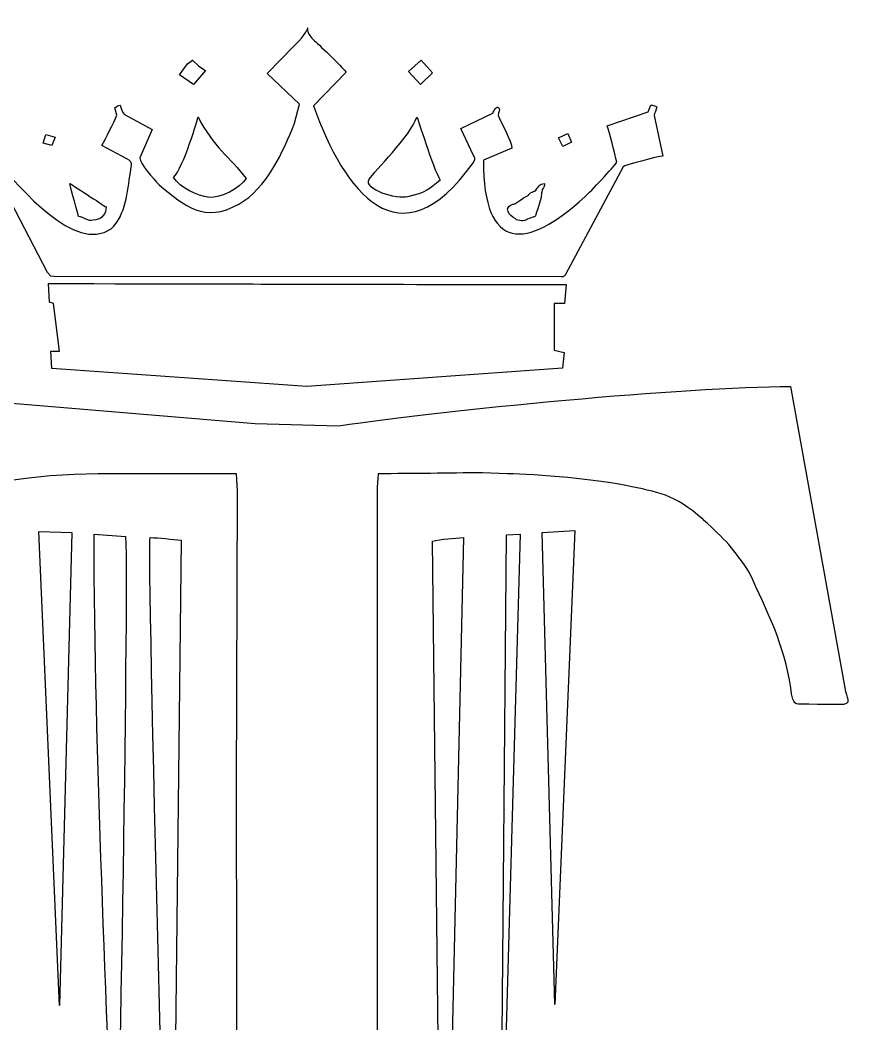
# Model space of a CAD drawing. Header units: millimetres. Extents: x -57 to 58, y -40 to 40.
# Drawn here: x 36.39 to 47.48, y 10.56 to 23.84 of the extents above; entities that cross this region are included whole.
import ezdxf

# ---------------------------------------------------------------- set-up
doc = ezdxf.new("R2010")
doc.units = ezdxf.units.MM
doc.header["$MEASUREMENT"] = 0
doc.layers.add('Layer 1', color=7, linetype='Continuous')

msp = doc.modelspace()

# ---------------------------------------------------------------- linework, layer by layer
at = {"layer": 'Layer 1', "color": 250}
for points, knots in [([(40.0138, 23.4952), (40.0138, 23.4952), (39.6608, 23.1326), (39.6608, 23.1326), (39.6608, 23.1326), (40.0851, 22.7253), (40.0851, 22.7253), (40.0851, 22.7253), (40.0203, 22.4724), (40.0203, 22.4724), (39.876, 22.1072), (39.6495, 21.604), (39.2843, 21.4041), (38.819, 21.1494), (38.5853, 21.3694), (38.2244, 21.6617), (38.1584, 21.7324), (37.9746, 21.9386), (37.9746, 22.0172), (37.9746, 22.0172), (38.1381, 22.3922), (38.1381, 22.3922), (38.1381, 22.3922), (37.7705, 22.5896), (37.7705, 22.5896), (37.7313, 22.62), (37.7334, 22.6691), (37.712, 22.7137), (37.6771, 22.7056), (37.6681, 22.696), (37.6435, 22.6795), (37.6435, 22.6795), (37.6718, 22.5815), (37.6718, 22.5815), (37.6245, 22.4741), (37.5267, 22.2801), (37.4722, 22.177), (37.4722, 22.177), (37.8013, 22.0036), (37.8013, 22.0036), (37.8969, 21.9494), (37.8584, 21.9337), (37.8487, 21.8233), (37.8083, 21.5627), (37.794, 21.2691), (37.5925, 21.0747), (37.1134, 20.7483), (36.3851, 21.6269), (36.1019, 21.9486), (36.1019, 21.9486), (36.216, 22.4739), (36.216, 22.4739), (36.216, 22.4739), (35.7022, 22.5995), (35.7022, 22.5995), (35.6793, 22.6428), (35.6454, 22.6699), (35.6337, 22.7137), (35.5721, 22.7103), (35.5552, 22.6909), (35.5675, 22.6543), (35.5675, 22.6543), (35.5991, 22.5607), (35.5991, 22.5607), (35.5991, 22.5607), (35.5081, 22.0628), (35.5081, 22.0628), (35.5081, 22.0628), (36.0257, 21.8911), (36.0257, 21.8911), (36.0257, 21.8911), (36.753, 20.4985), (36.753, 20.4985), (36.753, 20.4985), (36.7946, 20.4524), (36.7946, 20.4524), (36.7946, 20.4524), (36.8406, 20.4453), (36.8406, 20.4453), (36.8406, 20.4453), (43.5474, 20.4413), (43.5474, 20.4413), (43.5781, 20.4413), (43.5649, 20.4382), (43.5848, 20.4495), (43.6074, 20.4623), (43.5939, 20.4519), (43.6064, 20.4736), (43.6064, 20.4736), (44.3684, 21.8981), (44.3684, 21.8981), (44.3777, 21.9153), (44.8371, 22.0352), (44.8948, 22.04), (44.8948, 22.04), (44.7807, 22.5767), (44.7807, 22.5767), (44.7807, 22.6064), (44.8115, 22.6504), (44.8149, 22.6909), (44.7899, 22.7029), (44.77, 22.7108), (44.735, 22.7137), (44.735, 22.7137), (44.6986, 22.6231), (44.6986, 22.6231), (44.6986, 22.6231), (44.1564, 22.4389), (44.1564, 22.4389), (44.1953, 22.3519), (44.2546, 22.0699), (44.2859, 21.9577), (44.2496, 21.8984), (43.9348, 21.566), (43.8605, 21.4985), (43.0911, 20.7926), (42.5196, 20.7649), (42.5196, 21.9829), (42.5196, 21.9829), (42.8964, 22.1428), (42.8964, 22.1428), (42.8964, 22.2338), (42.7579, 22.48), (42.7137, 22.5767), (42.7137, 22.6332), (42.7465, 22.6333), (42.7251, 22.6795), (42.6929, 22.7121), (42.6576, 22.6328), (42.6438, 22.6055), (42.6438, 22.6055), (42.2227, 22.4054), (42.2227, 22.4054), (42.2227, 22.4054), (42.3908, 22.0475), (42.3908, 22.0475), (42.3995, 22.0316), (42.4301, 22.0149), (42.3878, 21.9553), (41.4101, 20.5798), (40.6757, 21.5707), (40.2726, 22.7033), (40.2726, 22.7033), (40.7039, 23.1477), (40.7039, 23.1477), (40.7039, 23.168), (40.3526, 23.5049), (40.2865, 23.5639), (40.0613, 23.765), (40.3606, 23.8381), (40.0138, 23.4952)], [0, 0, 0, 0, 0.02, 0.02, 0.02, 0.04, 0.04, 0.04, 0.06, 0.06, 0.06, 0.08, 0.08, 0.08, 0.1, 0.1, 0.1, 0.12, 0.12, 0.12, 0.14, 0.14, 0.14, 0.16, 0.16, 0.16, 0.18, 0.18, 0.18, 0.2, 0.2, 0.2, 0.22, 0.22, 0.22, 0.24, 0.24, 0.24, 0.26, 0.26, 0.26, 0.28, 0.28, 0.28, 0.3, 0.3, 0.3, 0.32, 0.32, 0.32, 0.34, 0.34, 0.34, 0.36, 0.36, 0.36, 0.38, 0.38, 0.38, 0.4, 0.4, 0.4, 0.42, 0.42, 0.42, 0.44, 0.44, 0.44, 0.46, 0.46, 0.46, 0.48, 0.48, 0.48, 0.5, 0.5, 0.5, 0.52, 0.52, 0.52, 0.54, 0.54, 0.54, 0.56, 0.56, 0.56, 0.58, 0.58, 0.58, 0.6, 0.6, 0.6, 0.62, 0.62, 0.62, 0.64, 0.64, 0.64, 0.66, 0.66, 0.66, 0.68, 0.68, 0.68, 0.7, 0.7, 0.7, 0.72, 0.72, 0.72, 0.74, 0.74, 0.74, 0.76, 0.76, 0.76, 0.78, 0.78, 0.78, 0.8, 0.8, 0.8, 0.82, 0.82, 0.82, 0.84, 0.84, 0.84, 0.86, 0.86, 0.86, 0.88, 0.88, 0.88, 0.9, 0.9, 0.9, 0.92, 0.92, 0.92, 0.94, 0.94, 0.94, 0.96, 0.96, 0.96, 0.98, 0.98, 0.98, 1, 1, 1, 1]), ([(38.4999, 23.1134), (38.4999, 23.1134), (38.6827, 22.9878), (38.6827, 22.9878), (38.6827, 22.9878), (38.8425, 23.1705), (38.8425, 23.1705), (38.8425, 23.1705), (38.7539, 23.2303), (38.7539, 23.2303), (38.7539, 23.2303), (38.6712, 23.3076), (38.6712, 23.3076), (38.6712, 23.3076), (38.6065, 23.2581), (38.6065, 23.2581), (38.6065, 23.2581), (38.4999, 23.1134), (38.4999, 23.1134)], [0, 0, 0, 0, 0.1666667, 0.1666667, 0.1666667, 0.3333333, 0.3333333, 0.3333333, 0.5, 0.5, 0.5, 0.6666667, 0.6666667, 0.6666667, 0.8333333, 0.8333333, 0.8333333, 1, 1, 1, 1]), ([(41.5308, 23.1584), (41.5308, 23.1584), (41.686, 22.9878), (41.686, 22.9878), (41.686, 22.9878), (41.8485, 23.1424), (41.8485, 23.1424), (41.8485, 23.1424), (41.6974, 23.3076), (41.6974, 23.3076), (41.6974, 23.3076), (41.5308, 23.1584), (41.5308, 23.1584)], [0, 0, 0, 0, 0.25, 0.25, 0.25, 0.5, 0.5, 0.5, 0.75, 0.75, 0.75, 1, 1, 1, 1]), ([(38.42, 21.7545), (38.5067, 21.6252), (38.7387, 21.5051), (38.8902, 21.4931), (39.0501, 21.4805), (39.2906, 21.6106), (39.3792, 21.7431), (39.1777, 22.0182), (38.9397, 22.1594), (38.7456, 22.5567), (38.7449, 22.558), (38.5544, 21.885), (38.42, 21.7545)], [0, 0, 0, 0, 0.25, 0.25, 0.25, 0.5, 0.5, 0.5, 0.75, 0.75, 0.75, 1, 1, 1, 1]), ([(41.0104, 21.734), (40.9217, 21.5944), (41.3833, 21.4625), (41.5163, 21.5012), (41.7546, 21.5517), (41.8118, 21.6101), (41.9486, 21.7202), (41.8484, 21.8838), (41.6456, 22.569), (41.6403, 22.5539), (41.554, 22.3066), (41.0722, 21.8312), (41.0104, 21.734)], [0, 0, 0, 0, 0.25, 0.25, 0.25, 0.5, 0.5, 0.5, 0.75, 0.75, 0.75, 1, 1, 1, 1]), ([(36.6957, 22.2113), (36.6957, 22.2113), (36.8099, 22.177), (36.8099, 22.177), (36.8099, 22.177), (36.8555, 22.2912), (36.8555, 22.2912), (36.8555, 22.2912), (36.7299, 22.3255), (36.7299, 22.3255), (36.7299, 22.3255), (36.6957, 22.2113), (36.6957, 22.2113)], [0, 0, 0, 0, 0.25, 0.25, 0.25, 0.5, 0.5, 0.5, 0.75, 0.75, 0.75, 1, 1, 1, 1]), ([(43.5131, 22.2798), (43.5131, 22.2798), (43.5705, 22.1658), (43.5705, 22.1658), (43.5705, 22.1658), (43.6844, 22.2227), (43.6844, 22.2227), (43.6844, 22.2227), (43.6387, 22.3369), (43.6387, 22.3369), (43.6387, 22.3369), (43.5131, 22.2798), (43.5131, 22.2798)], [0, 0, 0, 0, 0.25, 0.25, 0.25, 0.5, 0.5, 0.5, 0.75, 0.75, 0.75, 1, 1, 1, 1]), ([(37.1639, 21.2406), (37.1854, 21.2356), (37.1935, 21.2336), (37.217, 21.2252), (37.2912, 21.199), (37.287, 21.1754), (37.3922, 21.1945), (37.4748, 21.2095), (37.5273, 21.2778), (37.5293, 21.3662), (37.4804, 21.3941), (37.063, 21.6715), (37.0497, 21.6746), (37.0553, 21.6064), (37.1633, 21.2644), (37.1639, 21.2406)], [0, 0, 0, 0, 0.2, 0.2, 0.2, 0.4, 0.4, 0.4, 0.6, 0.6, 0.6, 0.8, 0.8, 0.8, 1, 1, 1, 1]), ([(42.8393, 21.3434), (42.8523, 21.288), (42.8654, 21.2578), (42.9107, 21.2319), (42.9107, 21.2319), (42.9395, 21.2142), (42.9395, 21.2142), (42.9493, 21.2062), (42.9533, 21.1981), (42.9606, 21.1939), (42.9606, 21.1939), (43.0041, 21.1865), (43.0041, 21.1865), (43.0791, 21.1773), (43.0709, 21.1915), (43.1531, 21.2238), (43.2184, 21.2494), (43.1903, 21.2026), (43.2401, 21.3424), (43.2401, 21.3424), (43.2835, 21.4922), (43.2835, 21.4922), (43.2885, 21.5222), (43.2889, 21.5466), (43.2925, 21.564), (43.3069, 21.6351), (43.3249, 21.6089), (43.3304, 21.6746), (43.2927, 21.6714), (43.2809, 21.6653), (43.2583, 21.6439), (43.2341, 21.6209), (43.2311, 21.6033), (43.2124, 21.587), (43.1861, 21.5639), (43.177, 21.5735), (43.1456, 21.551), (43.085, 21.5075), (43.165, 21.5435), (43.0517, 21.4851), (43.0517, 21.4851), (43.0244, 21.4666), (43.0244, 21.4666), (43.0224, 21.4653), (43.0199, 21.4631), (43.0179, 21.4617), (43.0179, 21.4617), (42.9351, 21.4075), (42.9351, 21.4075), (42.9096, 21.3962), (42.9131, 21.4051), (42.8898, 21.3957), (42.8629, 21.3847), (42.8583, 21.3717), (42.8393, 21.3434)], [0, 0, 0, 0, 0.0555556, 0.0555556, 0.0555556, 0.1111111, 0.1111111, 0.1111111, 0.1666667, 0.1666667, 0.1666667, 0.2222222, 0.2222222, 0.2222222, 0.2777778, 0.2777778, 0.2777778, 0.3333333, 0.3333333, 0.3333333, 0.3888889, 0.3888889, 0.3888889, 0.4444444, 0.4444444, 0.4444444, 0.5, 0.5, 0.5, 0.5555556, 0.5555556, 0.5555556, 0.6111111, 0.6111111, 0.6111111, 0.6666667, 0.6666667, 0.6666667, 0.7222222, 0.7222222, 0.7222222, 0.7777778, 0.7777778, 0.7777778, 0.8333333, 0.8333333, 0.8333333, 0.8888889, 0.8888889, 0.8888889, 0.9444444, 0.9444444, 0.9444444, 1, 1, 1, 1]), ([(36.7654, 20.3529), (36.7654, 20.3529), (36.7769, 20.1062), (36.7769, 20.1062), (36.7769, 20.1062), (36.8327, 20.0873), (36.8327, 20.0873), (36.8327, 20.0873), (36.9126, 19.4592), (36.9126, 19.4592), (36.9126, 19.4592), (36.7964, 19.4571), (36.7964, 19.4571), (36.7964, 19.4571), (36.8099, 19.2308), (36.8099, 19.2308), (36.8099, 19.2308), (40.1845, 18.9897), (40.1845, 18.9897), (40.1845, 18.9897), (43.5655, 19.2329), (43.5655, 19.2329), (43.5655, 19.2329), (43.5893, 19.4423), (43.5893, 19.4423), (43.5893, 19.4423), (43.456, 19.4706), (43.456, 19.4706), (43.456, 19.4706), (43.4569, 20.0872), (43.4569, 20.0872), (43.4569, 20.0872), (43.593, 20.0873), (43.593, 20.0873), (43.593, 20.0873), (43.6159, 20.3385), (43.6159, 20.3385), (36.7654, 20.3529), (43.6159, 20.3385), (36.7654, 20.3529)], [0, 0, 0, 0, 0.0769231, 0.0769231, 0.0769231, 0.1538462, 0.1538462, 0.1538462, 0.2307692, 0.2307692, 0.2307692, 0.3076923, 0.3076923, 0.3076923, 0.3846154, 0.3846154, 0.3846154, 0.4615385, 0.4615385, 0.4615385, 0.5384615, 0.5384615, 0.5384615, 0.6153846, 0.6153846, 0.6153846, 0.6923077, 0.6923077, 0.6923077, 0.7692308, 0.7692308, 0.7692308, 0.8461538, 0.8461538, 0.8461538, 0.9230769, 0.9230769, 0.9230769, 1, 1, 1, 1]), ([(33.7951, 18.9796), (33.7951, 18.9796), (33.0414, 14.8001), (33.0414, 14.8001), (33.0414, 14.8001), (33.7609, 14.8229), (33.7609, 14.8229), (33.7609, 14.8997), (33.789, 15.0775), (33.81, 15.1392), (33.8635, 15.3322), (34.0532, 16.0327), (34.1278, 16.1118), (34.3423, 16.6056), (34.3845, 16.9226), (35.2911, 17.4493), (35.2933, 17.4506), (35.2962, 17.4523), (35.2984, 17.4535), (35.921, 17.8016), (36.9819, 17.8376), (37.7006, 17.8376), (38.2183, 17.8376), (38.7359, 17.8376), (39.2536, 17.8376), (39.2536, 17.8376), (39.265, 17.6093), (39.265, 17.6093), (39.265, 17.6093), (39.2536, 13.6581), (39.2536, 13.6581), (39.2536, 13.5217), (39.27, 5.5944), (39.247, 5.4427), (39.247, 5.4427), (39.221, 5.069), (39.221, 5.069), (39.2068, 4.9407), (39.2206, 4.8184), (39.2064, 4.684), (39.1942, 4.5693), (39.1667, 4.4464), (39.1625, 4.3282), (39.1597, 4.2507), (39.1515, 4.2781), (39.1348, 4.2189), (39.1078, 4.1233), (39.1505, 4.0575), (39.0922, 3.8969), (39.0738, 3.8462), (39.0762, 3.786), (39.0593, 3.7348), (39.0375, 3.6685), (39.0337, 3.5817), (39.0119, 3.5424), (38.8272, 3.005), (38.5431, 2.7525), (37.9632, 2.7525), (37.9632, 2.7525), (37.5627, 2.7534), (37.5627, 2.7534), (37.5132, 2.7536), (37.4722, 2.7546), (37.4722, 2.7068), (37.4722, 2.7068), (37.4722, 2.0559), (37.4722, 2.0559), (37.4722, 2.0559), (42.885, 2.0559), (42.885, 2.0559), (42.885, 2.0559), (42.9207, 2.7259), (42.9207, 2.7259), (42.8917, 2.777), (42.6989, 2.7525), (42.6452, 2.7525), (41.9648, 2.7525), (41.6767, 2.7724), (41.3761, 3.5161), (41.3688, 3.534), (41.3589, 3.5481), (41.3532, 3.5617), (41.3336, 3.6079), (41.3393, 3.6615), (41.3281, 3.7079), (41.3213, 3.7366), (41.3212, 3.7209), (41.3092, 3.7575), (41.3092, 3.7575), (41.207, 4.3747), (41.207, 4.3747), (41.2041, 4.4165), (41.2113, 4.4432), (41.1999, 4.4818), (41.1999, 4.4818), (41.1801, 4.5876), (41.1801, 4.5876), (41.1524, 4.8137), (41.1603, 5.054), (41.1369, 5.2524), (41.1369, 5.2524), (41.115, 5.7102), (41.115, 5.7102), (41.115, 5.7102), (41.115, 17.3923), (41.115, 17.3923), (41.1155, 17.584), (41.1107, 17.6494), (41.1264, 17.8376), (41.5964, 17.8376), (42.0514, 17.8466), (42.5083, 17.8492), (42.5083, 17.8492), (42.8393, 17.8376), (42.8393, 17.8376), (43.1993, 17.8376), (44.0863, 17.7542), (44.4067, 17.6806), (44.8264, 17.5926), (45.0414, 17.5757), (45.4292, 17.2301), (45.431, 17.2285), (45.4332, 17.226), (45.4349, 17.2244), (45.7035, 16.9828), (45.849, 16.8319), (46.0403, 16.5279), (46.2723, 16.0202), (46.5074, 15.5718), (46.5867, 15.0074), (46.6024, 14.8954), (46.6124, 14.7886), (46.6877, 14.7886), (47.4766, 14.7886), (47.3613, 14.7277), (47.3029, 15.0041), (47.3029, 15.0041), (46.5849, 18.991), (46.5849, 18.991), (45.1914, 18.991), (42.0434, 18.6853), (40.6077, 18.4705), (40.6077, 18.4705), (39.4997, 18.5007), (39.4997, 18.5007), (39.4997, 18.5007), (33.7951, 18.9796), (33.7951, 18.9796)], [0, 0, 0, 0, 0.0204082, 0.0204082, 0.0204082, 0.0408163, 0.0408163, 0.0408163, 0.0612245, 0.0612245, 0.0612245, 0.0816327, 0.0816327, 0.0816327, 0.1020408, 0.1020408, 0.1020408, 0.122449, 0.122449, 0.122449, 0.1428571, 0.1428571, 0.1428571, 0.1632653, 0.1632653, 0.1632653, 0.1836735, 0.1836735, 0.1836735, 0.2040816, 0.2040816, 0.2040816, 0.2244898, 0.2244898, 0.2244898, 0.244898, 0.244898, 0.244898, 0.2653061, 0.2653061, 0.2653061, 0.2857143, 0.2857143, 0.2857143, 0.3061224, 0.3061224, 0.3061224, 0.3265306, 0.3265306, 0.3265306, 0.3469388, 0.3469388, 0.3469388, 0.3673469, 0.3673469, 0.3673469, 0.3877551, 0.3877551, 0.3877551, 0.4081633, 0.4081633, 0.4081633, 0.4285714, 0.4285714, 0.4285714, 0.4489796, 0.4489796, 0.4489796, 0.4693878, 0.4693878, 0.4693878, 0.4897959, 0.4897959, 0.4897959, 0.5102041, 0.5102041, 0.5102041, 0.5306122, 0.5306122, 0.5306122, 0.5510204, 0.5510204, 0.5510204, 0.5714286, 0.5714286, 0.5714286, 0.5918367, 0.5918367, 0.5918367, 0.6122449, 0.6122449, 0.6122449, 0.6326531, 0.6326531, 0.6326531, 0.6530612, 0.6530612, 0.6530612, 0.6734694, 0.6734694, 0.6734694, 0.6938776, 0.6938776, 0.6938776, 0.7142857, 0.7142857, 0.7142857, 0.7346939, 0.7346939, 0.7346939, 0.755102, 0.755102, 0.755102, 0.7755102, 0.7755102, 0.7755102, 0.7959184, 0.7959184, 0.7959184, 0.8163265, 0.8163265, 0.8163265, 0.8367347, 0.8367347, 0.8367347, 0.8571429, 0.8571429, 0.8571429, 0.877551, 0.877551, 0.877551, 0.8979592, 0.8979592, 0.8979592, 0.9183673, 0.9183673, 0.9183673, 0.9387755, 0.9387755, 0.9387755, 0.9591837, 0.9591837, 0.9591837, 0.9795918, 0.9795918, 0.9795918, 1, 1, 1, 1]), ([(36.6386, 17.0725), (36.6386, 17.0725), (36.9126, 10.8032), (36.9126, 10.8032), (36.9126, 10.8032), (37.0725, 17.0611), (37.0725, 17.0611), (37.0725, 17.0611), (36.6386, 17.0725), (36.6386, 17.0725)], [0, 0, 0, 0, 0.3333333, 0.3333333, 0.3333333, 0.6666667, 0.6666667, 0.6666667, 1, 1, 1, 1]), ([(37.3694, 17.0383), (37.3694, 14.059), (37.5475, 10.8575), (37.6321, 7.9141), (37.693, 7.9588), (37.823, 16.1831), (37.7865, 17.0066), (37.7865, 17.0066), (37.3694, 17.0383), (37.3694, 17.0383)], [0, 0, 0, 0, 0.3333333, 0.3333333, 0.3333333, 0.6666667, 0.6666667, 0.6666667, 1, 1, 1, 1]), ([(42.748, 7.857), (42.748, 7.857), (43.0075, 17.0383), (43.0075, 17.0383), (43.0075, 17.0383), (42.8248, 17.0299), (42.8248, 17.0299), (42.8248, 17.0299), (42.748, 7.857), (42.748, 7.857)], [0, 0, 0, 0, 0.3333333, 0.3333333, 0.3333333, 0.6666667, 0.6666667, 0.6666667, 1, 1, 1, 1]), ([(43.2973, 17.0595), (43.2973, 17.0595), (43.4674, 10.8147), (43.4674, 10.8147), (43.4674, 10.8147), (43.7301, 17.0866), (43.7301, 17.0866), (43.7301, 17.0866), (43.2973, 17.0595), (43.2973, 17.0595)], [0, 0, 0, 0, 0.3333333, 0.3333333, 0.3333333, 0.6666667, 0.6666667, 0.6666667, 1, 1, 1, 1]), ([(38.3858, 4.9451), (38.3858, 4.9451), (38.5228, 16.9583), (38.5228, 16.9583), (38.4063, 16.968), (38.2215, 16.9926), (38.1117, 16.9926), (38.062, 16.8889), (38.3588, 6.0688), (38.3858, 4.9451)], [0, 0, 0, 0, 0.3333333, 0.3333333, 0.3333333, 0.6666667, 0.6666667, 0.6666667, 1, 1, 1, 1]), ([(41.8458, 16.9469), (41.8458, 16.9469), (41.9829, 4.9336), (41.9829, 4.9336), (41.9829, 4.9336), (42.2569, 16.9926), (42.2569, 16.9926), (42.1344, 16.9824), (41.9592, 16.9733), (41.8458, 16.9469)], [0, 0, 0, 0, 0.3333333, 0.3333333, 0.3333333, 0.6666667, 0.6666667, 0.6666667, 1, 1, 1, 1])]:
    msp.add_open_spline(points, degree=3, knots=knots, dxfattribs=at)

doc.saveas('drawing.dxf')
